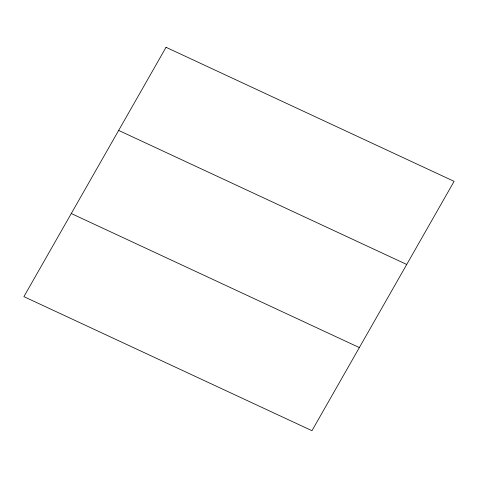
<?xml version="1.0" encoding="UTF-8"?>
<svg xmlns="http://www.w3.org/2000/svg" width="478" height="478" viewBox="0 0 478 478"><rect width="100%" height="100%" fill="white"/><g stroke="black" fill="none" stroke-linecap="round" stroke-linejoin="round"><path stroke-width="0.72" d="M118.658 130.416L406.718 264.465M71.282 213.529L359.342 347.584M166.039 47.298L23.9 296.647L311.961 430.702L454.1 181.353L166.039 47.298"/></g></svg>
